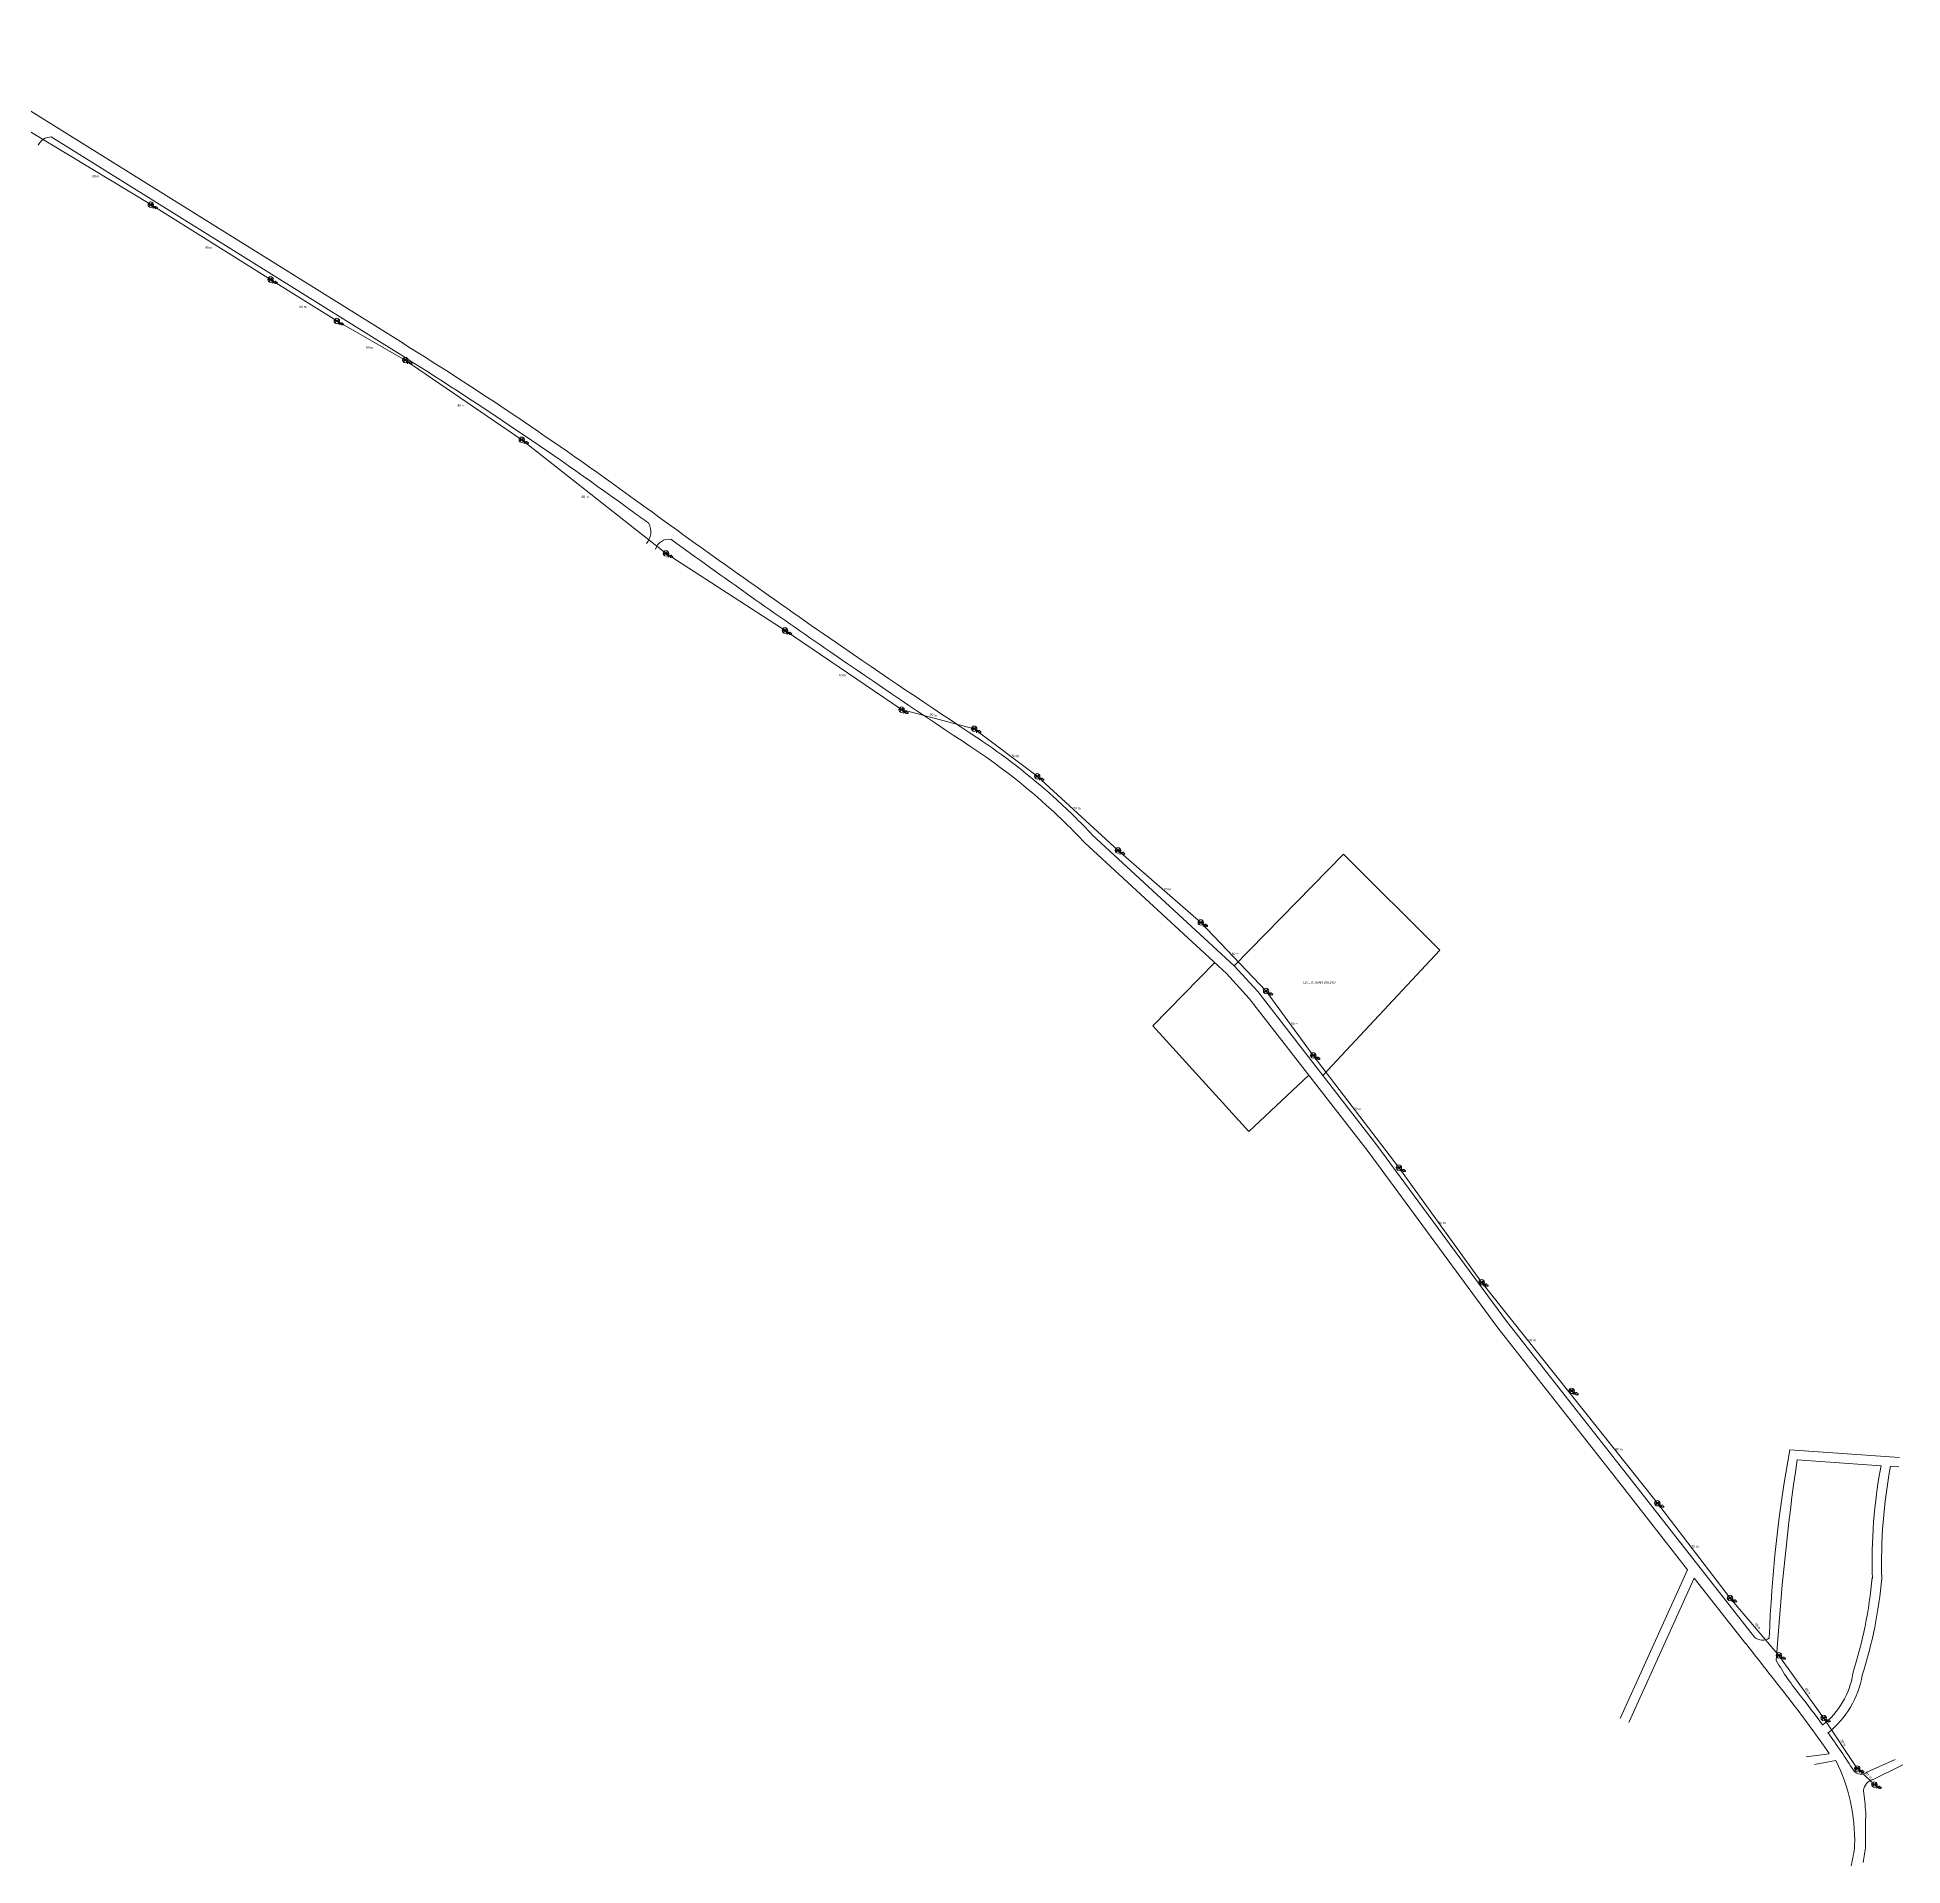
# Model space of a CAD drawing. Header units: metres. Extents: x 276196 to 280123, y 1482787 to 1490589.
# Drawn here: x 278935 to 280123, y 1482787 to 1483951 of the extents above; entities that cross this region are included whole.
import ezdxf
from ezdxf.enums import TextEntityAlignment as Align

# ---------------------------------------------------------------- set-up
doc = ezdxf.new("R2010")
doc.units = ezdxf.units.M
for name, color, linetype, lineweight in [('_ADDRESSDIBUJO', 7, 'Continuous', 0), ('_LOTLINE', 4, 'Continuous', 0), ('_POLEPED', 7, 'Continuous', 0), ('_STRAND', 3, 'Continuous', 0), ('_STRANDDISTANCE', 3, 'Continuous', 0)]:
    doc.layers.add(name, color=color, linetype=linetype, lineweight=lineweight)
doc.styles.add('ROMANS', font='romans.shx', dxfattribs={"height": 0.2})
doc.styles.get("Standard").update_dxf_attribs({"font": 'arial.ttf'})

# ---------------------------------------------------------------- blocks, each defined once
blk = doc.blocks.new('PC8_N')
at = {"layer": '_POLEPED', "color": 1}
for p, q in [((-1.2, 1.3), (1.2, -1.3)), ((-1.2, -1.2), (1.2, 1.2)), ((-1.7, 0), (1.7, 0))]:
    blk.add_line(p, q, dxfattribs=at)
blk.add_circle((0, 0), 1.74, dxfattribs=at)
at = {"layer": '_POLEPED', "linetype": 'Continuous', "style": 'ROMANS'}
for s, height, p in [('PC', 1.39, (1.2, -2.5)), ('8', 0.732, (3.7, -2.5))]:
    blk.add_text(s, height=height, rotation=359.6478, dxfattribs=at).set_placement(p)
blk = doc.blocks.new('LONGITUD_RED')
at = {"layer": '_STRANDDISTANCE'}
blk.add_text('m', height=1.5, dxfattribs=at).set_placement((1.6, 0))
at = {"layer": '_STRANDDISTANCE', "flags": 4}
blk.add_attdef('?', text='', height=1.5, dxfattribs=at).set_placement((1.2, 0), align=Align.RIGHT)

msp = doc.modelspace()

# ---------------------------------------------------------------- linework, layer by layer
at = {"layer": '_LOTLINE'}
for p, q in [((278855.5, 1483951.4), (279168.3, 1483756.5)), ((278944.2, 1483887.9), (279164.6, 1483750.6)), ((279602.5, 1483438.2), (279692.8, 1483355)), ((279607.4, 1483443.2), (279697.7, 1483359.9)), ((279697.7, 1483359.9), (279767.4, 1483431.1)), ((279828.6, 1483369.8), (279767.4, 1483431.1)), ((279685.3, 1483361.9), (279645.9, 1483321.6)), ((279754.1, 1483290.1), (279828.6, 1483369.8)), ((279692.8, 1483355), (279707.3, 1483339)), ((279697.7, 1483359.9), (279712.7, 1483343.5)), ((279707.3, 1483339), (279783.1, 1483241.5)), ((279712.7, 1483343.5), (279788.6, 1483245.7)), ((279707, 1483254.4), (279645.9, 1483321.6)), ((279745.2, 1483290.2), (279707, 1483254.4)), ((279788.6, 1483245.7), (279871.1, 1483133.6)), ((279783.1, 1483241.5), (279865.6, 1483129.3)), ((279865.6, 1483129.3), (279945, 1483028.1)), ((279871.1, 1483133.6), (279950.5, 1483032.4)), ((280051.6, 1483051.5), (280121.5, 1483046.6)), ((280056.2, 1483045.2), (280109.7, 1483041.4)), ((280115.7, 1483041), (280121, 1483040.6)), ((279945, 1483028.1), (279986.5, 1482975.1)), ((279950.5, 1483032.4), (280029.1, 1482932.2)), ((279943.6, 1482880.3), (279986.5, 1482975.1)), ((279949.1, 1482877.8), (279990.7, 1482969.8)), ((279990.7, 1482969.8), (280023.6, 1482927.9)), ((280076.7, 1482857.9), (280061.9, 1482856)), ((280080.9, 1482853.6), (280067.4, 1482851)), ((280100.7, 1482846.2), (280118.7, 1482854.2)), ((280104.3, 1482841.4), (280123.5, 1482850.8))]:
    msp.add_line(p, q, dxfattribs=at)
for centre, radius, start, end in [((278944.2, 1483878.8), 9.19, 90.1657, 155.6152), ((277867.1, 1481668.4), 2460.3, 53.8224, 58.0719), ((277867.1, 1481668.4), 2453.3, 53.8224, 58.0719), ((282576.6, 1488108.5), 5525, 233.8224, 233.9454), ((282576.6, 1488108.5), 5518, 233.8224, 235.4103), ((279314.4, 1483636.6), 11.7, 319.3119, 26.1554), ((279337.6, 1483622.6), 9.03, 81.7035, 162.0899), ((282576.6, 1488108.5), 5525, 234.1252, 235.4103), ((282576.6, 1488108.5), 5518, 235.4103, 236.535), ((282576.6, 1488108.5), 5525, 235.4103, 236.535), ((279305.8, 1483160.2), 413.6, 47.9796, 56.535), ((279305.8, 1483160.2), 406.6, 47.9796, 56.535), ((279305.8, 1483160.2), 406.6, 43.1417, 47.9796), ((279305.8, 1483160.2), 413.6, 43.1773, 47.9796), ((280897.5, 1482898.6), 859.7, 169.7511, 177.7979), ((281679.2, 1482812.4), 1639.6, 171.8377, 176.3282), ((280435.1, 1482980.2), 331.1, 169.335, 181.8639), ((280435.1, 1482980.2), 325.1, 169.2115, 181.8639), ((279816.3, 1482996.8), 289, 342.3275, 354.7149), ((279821.6, 1482996), 289.8, 342.3284, 354.7719), ((257003.1, 1464867.5), 29259.6, 38.02241, 38.11532), ((280034.2, 1482938.1), 7.78, 229.3792, 303.5401), ((280173.9, 1482990.4), 149.9, 209.1331, 219.5918), ((280039.7, 1482917.6), 52.8, 308.3137, 350.6048), ((280039.7, 1482917.6), 58.8, 308.0422, 350.6048), ((279556.8, 1482502.7), 629.7, 34.3475, 38.0224), ((279556.8, 1482502.7), 636.7, 35.9264, 38.0224), ((279556.8, 1482502.7), 636.7, 32.7495, 35.386), ((279978.1, 1482802.4), 114.8, 358.6193, 26.4849), ((280097, 1482851.1), 6.16, 220.7826, 307.7086), ((280106.6, 1482833.7), 8.1, 106.0299, 174.2836), ((279564, 1482770.8), 538.3, 5.2873, 6.7891), ((280497.4, 1482807.5), 397.6, 178.1298, 181.1624), ((279996.2, 1482809), 97.1, 346.6608, 354.4729), ((279996.2, 1482809), 104.1, 348.7614, 354.7009)]:
    msp.add_arc(centre, radius, start, end, dxfattribs=at)
at = {"layer": '_STRAND'}
for p, q in [((278930.6, 1483891.4), (279007.6, 1483844.8)), ((279007.6, 1483844.8), (279083.9, 1483797.1)), ((279083.9, 1483797.1), (279126.1, 1483770.7)), ((279126.1, 1483770.7), (279169.7, 1483745.8)), ((279169.7, 1483745.8), (279243.9, 1483695)), ((279243.9, 1483695), (279335.8, 1483622.6)), ((279335.8, 1483622.6), (279411.6, 1483573.5)), ((279411.6, 1483573.5), (279485.8, 1483523.1)), ((279485.8, 1483523.1), (279532.1, 1483510.9)), ((279532.1, 1483510.9), (279572.2, 1483480.6)), ((279572.2, 1483480.6), (279623.7, 1483433.4)), ((279623.7, 1483433.4), (279676.4, 1483387.5)), ((279676.4, 1483387.5), (279718, 1483343.8)), ((279718, 1483343.8), (279748, 1483302.8)), ((279748, 1483302.8), (279802.5, 1483231.4)), ((279802.5, 1483231.4), (279855.3, 1483158.3)), ((279855.3, 1483158.3), (279967.2, 1483017.5)), ((279967.2, 1483017.5), (280013.5, 1482957.1)), ((280044.6, 1482920.6), (280013.5, 1482957.1)), ((280073.1, 1482880.7), (280044.6, 1482920.6)), ((280094.5, 1482848.5), (280073.1, 1482880.7)), ((280105.5, 1482838.3), (280094.5, 1482848.5))]:
    msp.add_line(p, q, dxfattribs=at)

# ---------------------------------------------------------------- block references
at = {"layer": '_POLEPED'}
for p in [(279007.6, 1483844.8), (279083.9, 1483797.1), (279126.1, 1483770.7), (279169.7, 1483745.8), (279243.9, 1483695), (279335.8, 1483622.6), (279411.6, 1483573.5), (279485.8, 1483523.1), (279532.1, 1483510.9), (279572.2, 1483480.6), (279623.7, 1483433.4), (279676.4, 1483387.5), (279718, 1483343.8), (279748, 1483302.8), (279802.6, 1483231.3), (279855.3, 1483158.3), (279912.6, 1483089.1), (279967.2, 1483017.5), (280013.5, 1482957.1), (280044.6, 1482920.6), (280073.1, 1482880.7), (280094.5, 1482848.5), (280105.5, 1482838.3)]:
    msp.add_blockref('PC8_N', p, dxfattribs=at)
at = {"layer": '_STRAND'}
ref = msp.add_blockref('LONGITUD_RED', (280029.8, 1482939.5), dxfattribs=dict(at, rotation=310.3773344583322))
ref.add_attrib('?', '48', dxfattribs={"layer": '_STRANDDISTANCE', "height": 1.5, "rotation": 310.3773}).set_placement((280030.6, 1482938.6), align=Align.RIGHT)
ref = msp.add_blockref('LONGITUD_RED', (280061.7, 1482898.3), dxfattribs=dict(at, rotation=305.5075666650862))
ref.add_attrib('?', '49', dxfattribs={"layer": '_STRANDDISTANCE', "height": 1.5, "rotation": 305.5076}).set_placement((280062.4, 1482897.4), align=Align.RIGHT)
ref = msp.add_blockref('LONGITUD_RED', (280084.4, 1482865.4), dxfattribs=dict(at, rotation=303.6681648716032))
ref.add_attrib('?', '39', dxfattribs={"layer": '_STRANDDISTANCE', "height": 1.5, "rotation": 303.6682}).set_placement((280085.1, 1482864.4), align=Align.RIGHT)
ref = msp.add_blockref('LONGITUD_RED', (280100.7, 1482844.2), dxfattribs=dict(at, rotation=317.2638667862393))
ref.add_attrib('?', '15', dxfattribs={"layer": '_STRANDDISTANCE', "height": 1.5, "rotation": 317.2639}).set_placement((280101.5, 1482843.4), align=Align.RIGHT)
at = {"layer": '_STRANDDISTANCE'}
ref = msp.add_blockref('LONGITUD_RED', (278971.4, 1483862.2), dxfattribs=at)
ref.add_attrib('?', '90', dxfattribs={"height": 1.5}).set_placement((278972.5, 1483862.2), align=Align.RIGHT)
ref = msp.add_blockref('LONGITUD_RED', (279043.3, 1483816.7), dxfattribs=at)
ref.add_attrib('?', '90', dxfattribs={"height": 1.5}).set_placement((279044.5, 1483816.7), align=Align.RIGHT)
ref = msp.add_blockref('LONGITUD_RED', (279103.4, 1483779), dxfattribs=at)
ref.add_attrib('?', '50', dxfattribs={"height": 1.5}).set_placement((279104.6, 1483779), align=Align.RIGHT)
ref = msp.add_blockref('LONGITUD_RED', (279146, 1483753), dxfattribs=at)
ref.add_attrib('?', '50', dxfattribs={"height": 1.5}).set_placement((279147.1, 1483753), align=Align.RIGHT)
ref = msp.add_blockref('LONGITUD_RED', (279204, 1483716), dxfattribs=at)
ref.add_attrib('?', '90', dxfattribs={"height": 1.5}).set_placement((279205.2, 1483716), align=Align.RIGHT)
ref = msp.add_blockref('LONGITUD_RED', (279283.2, 1483657.9), dxfattribs=at)
ref.add_attrib('?', '90', dxfattribs={"height": 1.5}).set_placement((279284.3, 1483657.9), align=Align.RIGHT)
ref = msp.add_blockref('LONGITUD_RED', (279447, 1483544.2), dxfattribs=at)
ref.add_attrib('?', '90', dxfattribs={"height": 1.5}).set_placement((279448.2, 1483544.2), align=Align.RIGHT)
ref = msp.add_blockref('LONGITUD_RED', (279504.7, 1483519.2), dxfattribs=dict(at, rotation=345.1861614128824))
ref.add_attrib('?', '50', dxfattribs={"height": 1.5, "rotation": 345.1862}).set_placement((279505.8, 1483518.9), align=Align.RIGHT)
ref = msp.add_blockref('LONGITUD_RED', (279557.2, 1483492.8), dxfattribs=at)
ref.add_attrib('?', '50', dxfattribs={"height": 1.5}).set_placement((279558.3, 1483492.8), align=Align.RIGHT)
ref = msp.add_blockref('LONGITUD_RED', (279596.4, 1483459.5), dxfattribs=at)
ref.add_attrib('?', '70', dxfattribs={"height": 1.5}).set_placement((279597.5, 1483459.5), align=Align.RIGHT)
ref = msp.add_blockref('LONGITUD_RED', (279654, 1483408), dxfattribs=at)
ref.add_attrib('?', '70', dxfattribs={"height": 1.5}).set_placement((279655.2, 1483408), align=Align.RIGHT)
ref = msp.add_blockref('LONGITUD_RED', (279697.2, 1483366.8), dxfattribs=at)
ref.add_attrib('?', '60', dxfattribs={"height": 1.5}).set_placement((279698.4, 1483366.8), align=Align.RIGHT)
ref = msp.add_blockref('LONGITUD_RED', (279735, 1483322.1), dxfattribs=at)
ref.add_attrib('?', '50', dxfattribs={"height": 1.5}).set_placement((279736.2, 1483322.1), align=Align.RIGHT)
ref = msp.add_blockref('LONGITUD_RED', (279775, 1483268), dxfattribs=at)
ref.add_attrib('?', '90', dxfattribs={"height": 1.5}).set_placement((279776.2, 1483268), align=Align.RIGHT)
ref = msp.add_blockref('LONGITUD_RED', (279829, 1483195.3), dxfattribs=at)
ref.add_attrib('?', '90', dxfattribs={"height": 1.5}).set_placement((279830.1, 1483195.3), align=Align.RIGHT)
ref = msp.add_blockref('LONGITUD_RED', (279886.4, 1483120.7), dxfattribs=at)
ref.add_attrib('?', '90', dxfattribs={"height": 1.5}).set_placement((279887.5, 1483120.7), align=Align.RIGHT)
ref = msp.add_blockref('LONGITUD_RED', (279941.6, 1483051.2), dxfattribs=at)
ref.add_attrib('?', '90', dxfattribs={"height": 1.5}).set_placement((279942.8, 1483051.2), align=Align.RIGHT)
ref = msp.add_blockref('LONGITUD_RED', (279990.1, 1482989.2), dxfattribs=at)
ref.add_attrib('?', '75', dxfattribs={"height": 1.5}).set_placement((279991.2, 1482989.2), align=Align.RIGHT)

# ---------------------------------------------------------------- texts
at = {"layer": '_ADDRESSDIBUJO'}
msp.add_text('LICEO JUAN BUENO', height=1.5, dxfattribs=at).set_placement((279741.8, 1483348.6))

doc.saveas('drawing.dxf')
